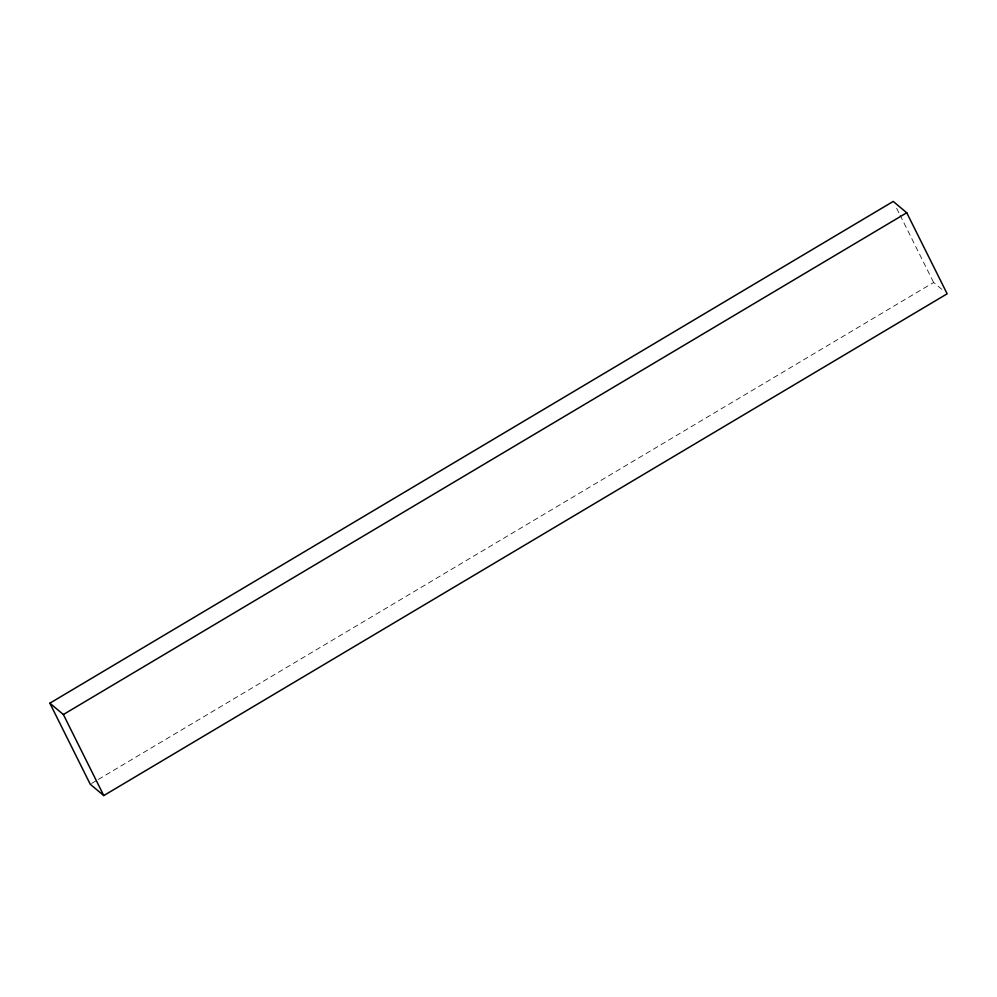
<?xml version="1.0" encoding="UTF-8"?>
<svg xmlns="http://www.w3.org/2000/svg" width="997" height="997" viewBox="0 0 997 997"><rect width="100%" height="100%" fill="white"/><g stroke="black" fill="none" stroke-linecap="round" stroke-linejoin="round"><path stroke-width="0.75" stroke-dasharray="4.99 3.74" d="M91.599 783.443L96.946 780.265M98.292 779.467L933.628 282.475L943.773 290.962M896.652 208.298L899.394 213.794M900.079 215.165L933.628 282.475"/><path stroke-width="1.5" d="M49.85 703.197L893.225 201.431L906.747 212.76L947.15 293.803L103.775 795.569L90.253 784.24L49.85 703.197L63.372 714.525L103.775 795.569M63.372 714.525L906.747 212.76"/></g></svg>
